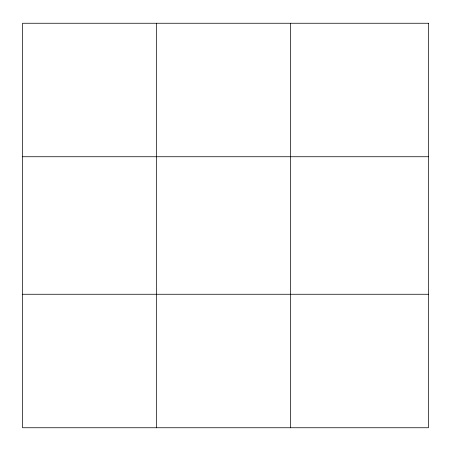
<?xml version="1.0" encoding="UTF-8"?>
<svg xmlns="http://www.w3.org/2000/svg" width="451" height="451" viewBox="0 0 451 451"><rect width="100%" height="100%" fill="white"/><g stroke="black" fill="none" stroke-linecap="round" stroke-linejoin="round"><path stroke-width="0.68" d="M156.497 427.745L156.497 23.255M290.444 427.745L290.444 23.255M22.55 156.739L428.45 156.739M22.55 294.261L428.45 294.261M428.45 23.255L428.45 427.745L22.55 427.745L22.55 23.255L428.45 23.255"/></g></svg>
